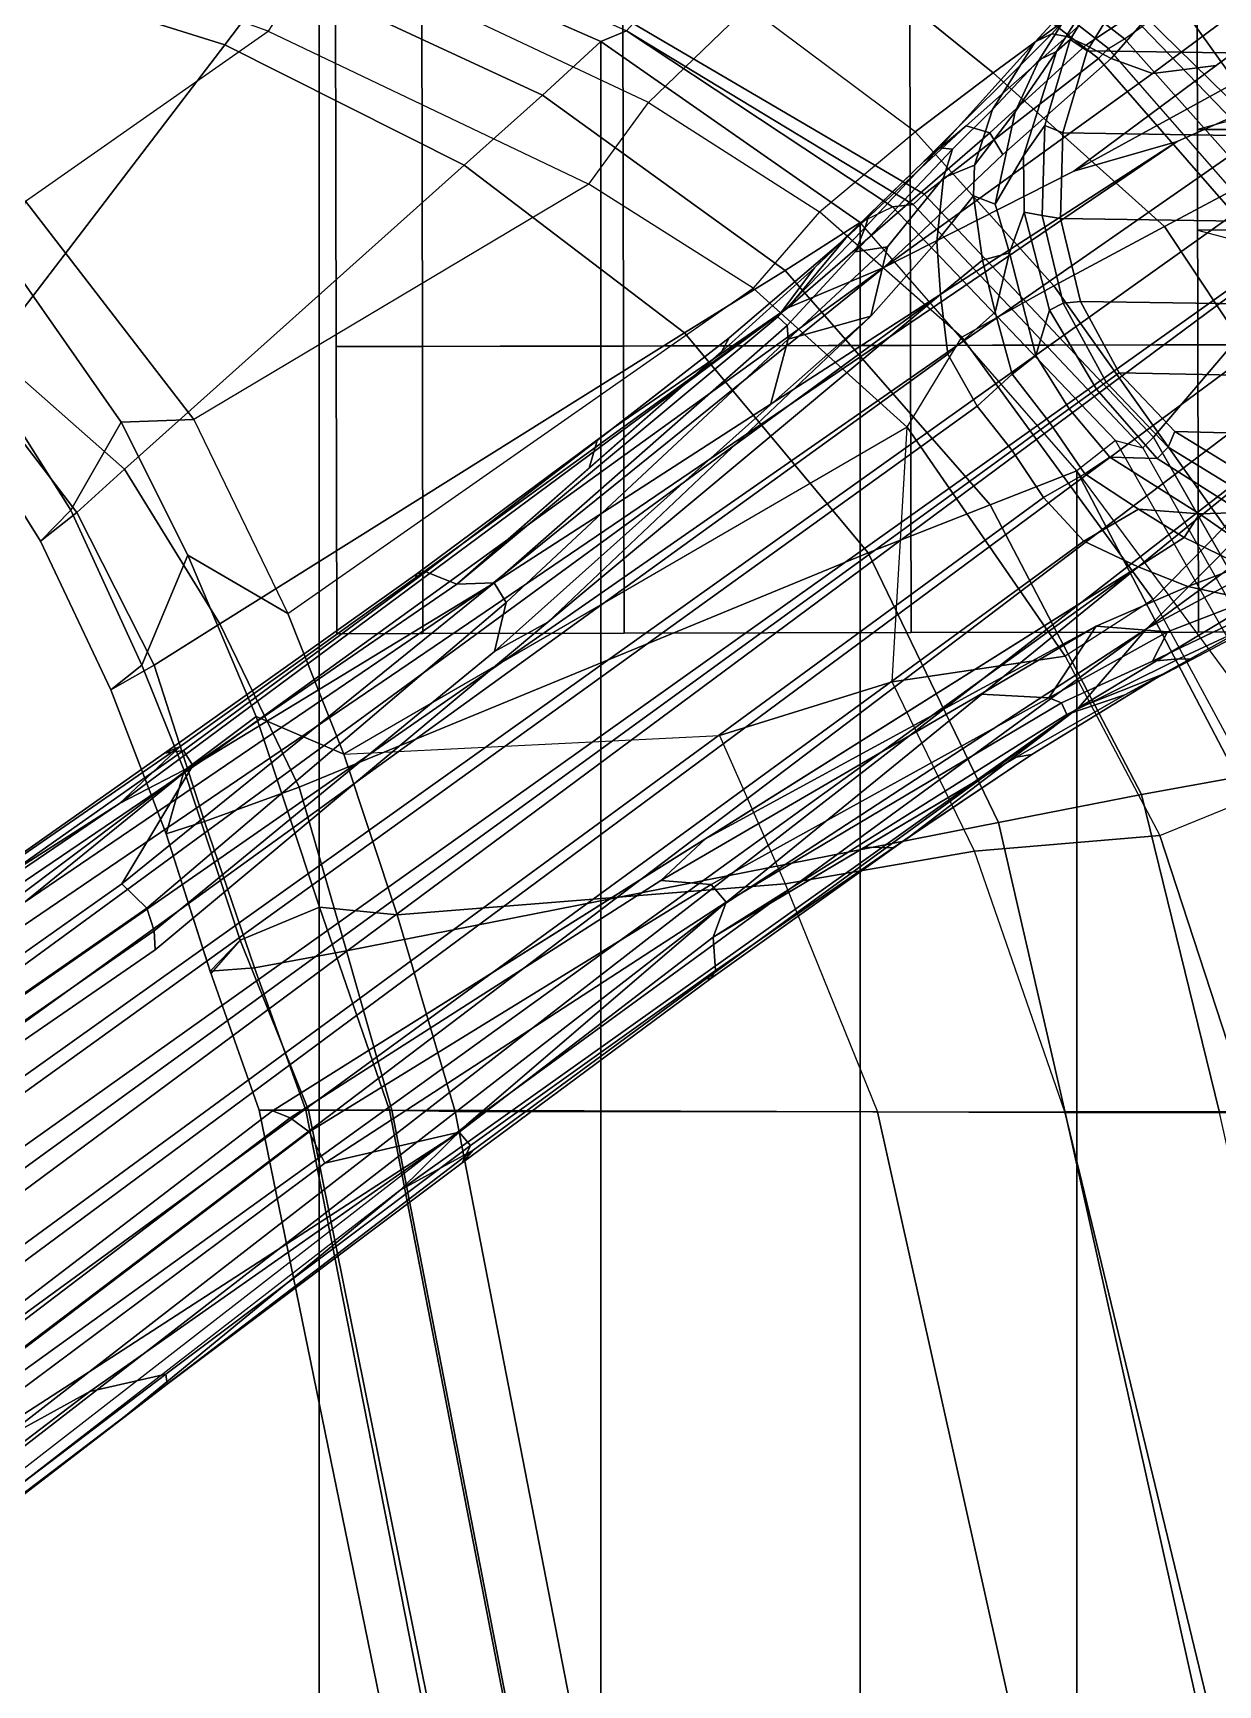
# Model space of a CAD drawing. Header units: inches. Extents: x -15.6 to 12, y -13.7 to 13.7.
# Drawn here: x 7.807 to 10.385, y 4.533 to 8.128 of the extents above; entities that cross this region are included whole.
import ezdxf

# ---------------------------------------------------------------- set-up
doc = ezdxf.new("R2010")
doc.units = ezdxf.units.IN
doc.header["$MEASUREMENT"] = 0
for name, color, linetype in [('SEAT-BASE', 5, 'Continuous'), ('SEAT-CASTER', 5, 'Continuous'), ('SEAT-FABRIC', 5, 'Continuous'), ('SEAT-FRAME', 5, 'Continuous')]:
    doc.layers.add(name, color=color, linetype=linetype)

msp = doc.modelspace()

# ---------------------------------------------------------------- linework, layer by layer
at = {"layer": 'SEAT-BASE'}
for points in [[(10.092, 8.223, 3.395), (10.153, 8.2752, 3.1412), (10.034, 8.0881, 3.0257), (9.9964, 8.0698, 3.2382)], [(10.034, 8.0881, 3.0257), (10.153, 8.2752, 3.1412), (10.1661, 8.2816, 2.6048), (10.0638, 8.1147, 2.6048)], [(10.1976, 8.2481, 2.5724), (10.1004, 8.0894, 2.5724), (10.0638, 8.1147, 2.6048), (10.1661, 8.2816, 2.6048)], [(10.0239, 8.1264, 3.7598), (10.1273, 8.2437, 3.5956), (10.092, 8.223, 3.395), (9.9878, 8.1091, 3.6981)], [(10.0239, 8.1264, 3.7598), (10.0568, 8.1209, 3.8395), (10.2145, 8.2624, 3.7177), (10.1273, 8.2437, 3.5956)], [(10.0976, 8.1017, 3.9284), (10.2908, 8.2308, 3.8747), (10.2145, 8.2624, 3.7177), (10.0568, 8.1209, 3.8395)], [(11.3214, 8.2255, 2.5724), (11.4056, 8.0705, 2.5724), (10.1004, 8.0894, 2.5724), (10.1976, 8.2481, 2.5724)], [(9.8949, 7.9623, 3.4853), (9.9878, 8.1091, 3.6981), (10.092, 8.223, 3.395), (9.9964, 8.0698, 3.2382)], [(10.5811, 8.205, 4.0477), (10.3818, 8.0576, 4.1157), (10.0716, 7.8278, 4.209), (10.6612, 8.1517, 4.1008)], [(10.2908, 8.2308, 3.8747), (10.0976, 8.1017, 3.9284), (10.1528, 8.0734, 4.0121), (10.2908, 8.2308, 3.8747)], [(10.2426, 8.0401, 4.0889), (10.5018, 8.2337, 3.9934), (10.2908, 8.2308, 3.8747), (10.1528, 8.0734, 4.0121)], [(10.5018, 8.2337, 3.9934), (10.2426, 8.0401, 4.0889), (10.3818, 8.0576, 4.1157), (10.5811, 8.205, 4.0477)], [(9.7461, 7.8496, 3.9252), (10.0239, 8.1264, 3.7598), (9.9878, 8.1091, 3.6981), (9.7795, 7.8787, 3.8366)], [(9.8375, 7.9263, 3.9476), (10.0568, 8.1209, 3.8395), (10.0239, 8.1264, 3.7598), (9.7461, 7.8496, 3.9252)], [(10.6612, 8.1517, 4.1008), (10.0716, 7.8278, 4.209), (10.2964, 7.8921, 4.2077), (10.7381, 8.0888, 4.1389)], [(9.7795, 7.8787, 3.8366), (9.9878, 8.1091, 3.6981), (9.8949, 7.9623, 3.4853), (9.8077, 7.8756, 3.6521)], [(9.8888, 7.9115, 4.0508), (10.0976, 8.1017, 3.9284), (10.0568, 8.1209, 3.8395), (9.8375, 7.9263, 3.9476)], [(9.9171, 7.8643, 4.1297), (10.1528, 8.0734, 4.0121), (10.0976, 8.1017, 3.9284), (9.8888, 7.9115, 4.0508)], [(10.0082, 7.927, 2.6048), (9.9624, 7.8609, 3.0201), (10.034, 8.0881, 3.0257), (10.0638, 8.1147, 2.6048)], [(10.1004, 8.0894, 2.5724), (10.0476, 7.9111, 2.5724), (10.0082, 7.927, 2.6048), (10.0638, 8.1147, 2.6048)], [(1.2953, 1.5183, 6.6264), (10.7381, 8.0888, 4.1389), (10.2964, 7.8921, 4.2077), (1.1848, 1.6988, 6.5161)], [(10.7707, 7.9846, 4.1776), (10.7381, 8.0888, 4.1389), (1.2953, 1.5183, 6.6264), (1.4887, 1.3703, 6.6746)], [(10.1528, 8.0734, 4.0121), (9.9171, 7.8643, 4.1297), (9.6581, 7.6178, 4.2497), (10.2426, 8.0401, 4.0889)], [(10.0716, 7.8278, 4.209), (10.3818, 8.0576, 4.1157), (10.2426, 8.0401, 4.0889), (9.6581, 7.6178, 4.2497)], [(9.8949, 7.9623, 3.4853), (9.9964, 8.0698, 3.2382), (9.9443, 7.9572, 3.2302), (9.8552, 7.8405, 3.3761)], [(9.9443, 7.9572, 3.2302), (10.034, 8.0881, 3.0257), (9.9624, 7.8609, 3.0201), (9.9004, 7.7563, 3.1629)], [(10.034, 8.0881, 3.0257), (9.9443, 7.9572, 3.2302), (9.9964, 8.0698, 3.2382), (10.034, 8.0881, 3.0257)], [(11.449, 7.8896, 2.5724), (10.0476, 7.9111, 2.5724), (10.1004, 8.0894, 2.5724), (11.4056, 8.0705, 2.5724)], [(10.8596, 7.8907, 4.1833), (10.7707, 7.9846, 4.1776), (1.4887, 1.3703, 6.6746), (1.581, 1.2915, 6.6862)], [(9.8552, 7.8405, 3.3761), (9.7879, 7.8133, 3.5576), (9.8077, 7.8756, 3.6521), (9.8949, 7.9623, 3.4853)], [(9.9443, 7.9572, 3.2302), (9.9004, 7.7563, 3.1629), (9.853, 7.7742, 3.297), (9.8552, 7.8405, 3.3761)], [(9.5745, 7.6814, 4.0827), (9.4493, 7.5303, 4.2317), (9.8888, 7.9115, 4.0508), (9.8375, 7.9263, 3.9476)], [(9.4493, 7.5303, 4.2317), (9.6581, 7.6178, 4.2497), (9.9171, 7.8643, 4.1297), (9.8888, 7.9115, 4.0508)], [(9.5071, 7.6176, 4.0514), (9.5745, 7.6814, 4.0827), (9.8375, 7.9263, 3.9476), (9.7461, 7.8496, 3.9252)], [(9.9635, 7.7382, 2.9578), (9.9624, 7.8609, 3.0201), (10.0082, 7.927, 2.6048), (10.0031, 7.7312, 2.6048)], [(10.0476, 7.9111, 2.5724), (10.0427, 7.7251, 2.5724), (10.0031, 7.7312, 2.6048), (10.0082, 7.927, 2.6048)], [(11.449, 7.8896, 2.5724), (11.4442, 7.7036, 2.5724), (10.0427, 7.7251, 2.5724), (10.0476, 7.9111, 2.5724)], [(10.2964, 7.8921, 4.2077), (8.8018, 6.9268, 4.5256), (1.2838, 1.8102, 6.4477), (1.1848, 1.6988, 6.5161)], [(10.8596, 7.8907, 4.1833), (1.581, 1.2915, 6.6862), (1.7169, 1.1045, 6.6862), (10.8603, 7.8897, 4.1833)], [(1.7169, 1.1045, 6.6862), (1.7632, 0.9924, 6.6746), (10.9221, 7.7762, 4.1776), (10.8603, 7.8897, 4.1833)], [(10.0716, 7.8278, 4.209), (9.6581, 7.6178, 4.2497), (8.8018, 6.9268, 4.5256), (10.2964, 7.8921, 4.2077)], [(9.5957, 7.6525, 3.887), (9.6179, 7.7054, 3.9362), (9.7795, 7.8787, 3.8366), (9.8077, 7.8756, 3.6521)], [(9.5957, 7.6525, 3.887), (9.8077, 7.8756, 3.6521), (9.7879, 7.8133, 3.5576), (9.6664, 7.6634, 3.6382)], [(9.6179, 7.7054, 3.9362), (9.6266, 7.7336, 3.9883), (9.7461, 7.8496, 3.9252), (9.7795, 7.8787, 3.8366)], [(9.7737, 7.6749, 3.3711), (9.7879, 7.8133, 3.5576), (9.8552, 7.8405, 3.3761), (9.853, 7.7742, 3.297)], [(9.932, 7.6503, 3.053), (9.9004, 7.7563, 3.1629), (9.9624, 7.8609, 3.0201), (9.9635, 7.7382, 2.9578)], [(9.6664, 7.6634, 3.6382), (9.7879, 7.8133, 3.5576), (9.7737, 7.6749, 3.3711), (9.63, 7.5123, 3.4546)], [(1.7632, 0.9924, 6.6746), (1.8442, 0.7627, 6.6264), (11.0112, 7.713, 4.1389), (10.9221, 7.7762, 4.1776)], [(9.7737, 7.6749, 3.3711), (9.853, 7.7742, 3.297), (9.8729, 7.6342, 3.1548), (9.7813, 7.5593, 3.2423)], [(9.9004, 7.7563, 3.1629), (9.932, 7.6503, 3.053), (9.8729, 7.6342, 3.1548), (9.853, 7.7742, 3.297)], [(9.5071, 7.6176, 4.0514), (9.6266, 7.7336, 3.9883), (9.6179, 7.7054, 3.9362), (9.4274, 7.5109, 4.0229)], [(9.9889, 7.4265, 3.0153), (9.932, 7.6503, 3.053), (9.9635, 7.7382, 2.9578), (10.0184, 7.5256, 2.9051)], [(10.0488, 7.5408, 2.6048), (10.0184, 7.5256, 2.9051), (9.9635, 7.7382, 2.9578), (10.0031, 7.7312, 2.6048)], [(10.0427, 7.7251, 2.5724), (10.0861, 7.5441, 2.5724), (10.0488, 7.5408, 2.6048), (10.0031, 7.7312, 2.6048)], [(1.9818, 0.6018, 6.5161), (10.6876, 7.3537, 4.2077), (11.0112, 7.713, 4.1389), (1.8442, 0.7627, 6.6264)], [(9.4274, 7.5109, 4.0229), (9.6179, 7.7054, 3.9362), (9.5957, 7.6525, 3.887), (9.4481, 7.4919, 3.9542)], [(11.3913, 7.5252, 2.5724), (10.0861, 7.5441, 2.5724), (10.0427, 7.7251, 2.5724), (11.4442, 7.7036, 2.5724)], [(9.7813, 7.5593, 3.2423), (8.9269, 6.8463, 3.6151), (9.63, 7.5123, 3.4546), (9.7737, 7.6749, 3.3711)], [(9.0701, 7.2688, 4.2699), (9.4493, 7.5303, 4.2317), (9.5745, 7.6814, 4.0827), (9.3215, 7.4653, 4.1628)], [(9.3215, 7.4653, 4.1628), (9.5745, 7.6814, 4.0827), (9.5071, 7.6176, 4.0514), (9.3048, 7.4345, 4.118)], [(9.4501, 7.462, 3.8836), (9.4481, 7.4919, 3.9542), (9.5957, 7.6525, 3.887), (9.6664, 7.6634, 3.6382)], [(9.63, 7.5123, 3.4546), (9.4501, 7.462, 3.8836), (9.6664, 7.6634, 3.6382), (9.63, 7.5123, 3.4546)], [(9.8729, 7.6342, 3.1548), (9.9005, 7.5208, 3.0957), (9.7976, 7.4295, 3.1616), (9.7813, 7.5593, 3.2423)], [(9.932, 7.6503, 3.053), (9.932, 7.6503, 3.053), (9.9005, 7.5208, 3.0957), (9.8729, 7.6342, 3.1548)], [(9.9005, 7.5208, 3.0957), (9.932, 7.6503, 3.053), (9.9889, 7.4265, 3.0153), (9.9375, 7.386, 3.0684)], [(9.6581, 7.6178, 4.2497), (9.4493, 7.5303, 4.2317), (7.9949, 6.4511, 4.6557), (8.1741, 6.5443, 4.6397)], [(9.6581, 7.6178, 4.2497), (9.6581, 7.6178, 4.2497), (8.1741, 6.5443, 4.6397), (8.8018, 6.9268, 4.5256)], [(8.7292, 6.9288, 4.2504), (9.3048, 7.4345, 4.118), (9.5071, 7.6176, 4.0514), (9.4274, 7.5109, 4.0229)], [(0.8726, 1.0395, 4.3018), (9.7813, 7.5593, 3.2423), (9.7976, 7.4295, 3.1616), (0.9238, 1.0093, 4.1832)], [(0.8726, 1.0395, 4.3018), (1.1323, 1.3477, 5.6622), (8.0726, 6.1332, 3.9879), (9.7813, 7.5593, 3.2423)], [(9.4493, 7.5303, 4.2317), (8.6389, 6.9426, 4.416), (8.1267, 6.5753, 4.5664), (7.9949, 6.4511, 4.6557)], [(9.4493, 7.5303, 4.2317), (9.0701, 7.2688, 4.2699), (8.6415, 6.9517, 4.3884), (8.6389, 6.9426, 4.416)], [(9.861, 7.3166, 3.1096), (9.7976, 7.4295, 3.1616), (9.9005, 7.5208, 3.0957), (9.9375, 7.386, 3.0684)], [(10.0617, 7.3103, 3.0066), (9.9889, 7.4265, 3.0153), (10.0184, 7.5256, 2.9051), (10.1207, 7.3531, 2.8947)], [(10.1207, 7.3531, 2.8947), (10.0184, 7.5256, 2.9051), (10.0488, 7.5408, 2.6048), (10.1422, 7.3688, 2.6048)], [(10.0861, 7.5441, 2.5724), (10.1703, 7.3892, 2.5724), (10.1422, 7.3688, 2.6048), (10.0488, 7.5408, 2.6048)], [(11.3913, 7.5252, 2.5724), (11.2941, 7.3666, 2.5724), (10.1703, 7.3892, 2.5724), (10.0861, 7.5441, 2.5724)], [(8.8103, 6.9318, 4.1894), (8.7292, 6.9288, 4.2504), (9.4274, 7.5109, 4.0229), (9.4481, 7.4919, 3.9542)], [(9.4501, 7.462, 3.8836), (8.8365, 6.889, 4.1118), (8.8103, 6.9318, 4.1894), (9.4481, 7.4919, 3.9542)], [(9.63, 7.5123, 3.4546), (8.9269, 6.8463, 3.6151), (8.8111, 6.7822, 3.9866), (9.4114, 7.3189, 3.6212)], [(9.4114, 7.3189, 3.6212), (9.4114, 7.3189, 3.6212), (9.4501, 7.462, 3.8836), (9.63, 7.5123, 3.4546)], [(9.4501, 7.462, 3.8836), (9.4114, 7.3189, 3.6212), (8.8111, 6.7822, 3.9866), (8.8365, 6.889, 4.1118)], [(9.017, 7.1816, 4.1842), (9.0346, 7.2412, 4.2507), (9.3215, 7.4653, 4.1628), (9.3048, 7.4345, 4.118)], [(9.0701, 7.2688, 4.2699), (9.3215, 7.4653, 4.1628), (9.0346, 7.2412, 4.2507), (9.0701, 7.2688, 4.2699)], [(1.019, 0.9459, 4.119), (0.9238, 1.0093, 4.1832), (9.7976, 7.4295, 3.1616), (9.861, 7.3166, 3.1096)], [(9.9375, 7.386, 3.0684), (9.9889, 7.4265, 3.0153), (10.0617, 7.3103, 3.0066), (10.0198, 7.2798, 3.0501)], [(9.9373, 7.2199, 3.0957), (9.861, 7.3166, 3.1096), (9.9375, 7.386, 3.0684), (10.0198, 7.2798, 3.0501)], [(10.277, 7.2267, 2.6048), (10.1422, 7.3688, 2.6048), (10.1703, 7.3892, 2.5724), (10.2917, 7.2612, 2.5724)], [(11.1591, 7.2385, 2.5724), (10.2917, 7.2612, 2.5724), (10.1703, 7.3892, 2.5724), (11.2941, 7.3666, 2.5724)], [(10.2295, 6.8314, 4.2497), (10.8117, 7.2567, 4.0889), (10.8714, 7.3838, 4.1157), (10.5569, 7.1597, 4.209)], [(1.9818, 0.6018, 6.5161), (2.1183, 0.6616, 6.4477), (9.3076, 6.2305, 4.5256), (10.6876, 7.3537, 4.2077)], [(10.6876, 7.3537, 4.2077), (9.3076, 6.2305, 4.5256), (10.2295, 6.8314, 4.2497), (10.5569, 7.1597, 4.209)], [(10.1207, 7.3531, 2.8947), (10.2531, 7.2025, 2.9051), (10.1498, 7.2051, 3.0153), (10.0617, 7.3103, 3.0066)], [(10.1422, 7.3688, 2.6048), (10.277, 7.2267, 2.6048), (10.2531, 7.2025, 2.9051), (10.1207, 7.3531, 2.8947)], [(1.019, 0.9459, 4.119), (9.861, 7.3166, 3.1096), (9.9373, 7.2199, 3.0957), (1.1167, 0.8113, 4.119)], [(10.0198, 7.2798, 3.0501), (10.0617, 7.3103, 3.0066), (10.1498, 7.2051, 3.0153), (10.0953, 7.1688, 3.0684)], [(9.0346, 7.2412, 4.2507), (8.6612, 6.9557, 4.3311), (8.6415, 6.9517, 4.3884), (9.0701, 7.2688, 4.2699)], [(10.0198, 7.2798, 3.0501), (10.0953, 7.1688, 3.0684), (10.0057, 7.1175, 3.1096), (9.9373, 7.2199, 3.0957)], [(8.6612, 6.9557, 4.3311), (9.0346, 7.2412, 4.2507), (9.017, 7.1816, 4.1842), (8.7292, 6.9288, 4.2504)], [(10.8117, 7.2567, 4.0889), (10.2295, 6.8314, 4.2497), (10.544, 7.0015, 4.1297), (10.8157, 7.161, 4.0121)], [(10.444, 7.1244, 2.6048), (10.277, 7.2267, 2.6048), (10.2917, 7.2612, 2.5724), (10.4503, 7.164, 2.5724)], [(11.1591, 7.2385, 2.5724), (10.9956, 7.1497, 2.5724), (10.4503, 7.164, 2.5724), (10.2917, 7.2612, 2.5724)], [(1.1167, 0.8113, 4.119), (9.9373, 7.2199, 3.0957), (10.0057, 7.1175, 3.1096), (1.2144, 0.6768, 4.119)], [(10.0953, 7.1688, 3.0684), (10.1498, 7.2051, 3.0153), (10.3451, 7.0818, 3.053), (10.2121, 7.0919, 3.0957)], [(10.2531, 7.2025, 2.9051), (10.4384, 7.0846, 2.9578), (10.3451, 7.0818, 3.053), (10.1498, 7.2051, 3.0153)], [(10.444, 7.1244, 2.6048), (10.4384, 7.0846, 2.9578), (10.2531, 7.2025, 2.9051), (10.277, 7.2267, 2.6048)], [(10.0953, 7.1688, 3.0684), (10.2121, 7.0919, 3.0957), (10.0935, 7.0222, 3.1616), (10.0057, 7.1175, 3.1096)], [(1.2453, 0.5667, 4.1832), (1.2144, 0.6768, 4.119), (10.0057, 7.1175, 3.1096), (10.0935, 7.0222, 3.1616)], [(10.212, 6.9666, 3.2423), (10.0935, 7.0222, 3.1616), (10.2121, 7.0919, 3.0957), (10.3115, 7.0306, 3.1548)], [(10.3115, 7.0306, 3.1548), (10.2121, 7.0919, 3.0957), (10.3451, 7.0818, 3.053)], [(10.4384, 7.0846, 2.9578), (10.5547, 7.0456, 3.0201), (10.4361, 7.019, 3.1629), (10.3451, 7.0818, 3.053)], [(10.4384, 6.9684, 3.297), (10.3115, 7.0306, 3.1548), (10.3451, 7.0818, 3.053), (10.4361, 7.019, 3.1629)], [(1.2453, 0.5667, 4.1832), (10.0935, 7.0222, 3.1616), (10.212, 6.9666, 3.2423), (1.2583, 0.5087, 4.3018)], [(10.212, 6.9666, 3.2423), (10.3115, 7.0306, 3.1548), (10.4384, 6.9684, 3.297), (10.3195, 6.9237, 3.3711)], [(10.5801, 6.96, 4.0508), (10.544, 7.0015, 4.1297), (10.2295, 6.8314, 4.2497), (10.0817, 6.6598, 4.2317)], [(1.6317, 0.6604, 5.6622), (1.2583, 0.5087, 4.3018), (10.212, 6.9666, 3.2423), (8.3276, 5.7822, 3.9879)], [(8.6415, 6.9517, 4.3884), (8.6612, 6.9557, 4.3311), (8.1341, 6.5667, 4.4593), (8.093, 6.5607, 4.5207)], [(8.1267, 6.5753, 4.5664), (8.6389, 6.9426, 4.416), (8.6415, 6.9517, 4.3884), (8.093, 6.5607, 4.5207)], [(8.1341, 6.5667, 4.4593), (8.6612, 6.9557, 4.3311), (8.7292, 6.9288, 4.2504), (8.1544, 6.5338, 4.4201)], [(10.3195, 6.9237, 3.3711), (10.1205, 6.8372, 3.4546), (9.2698, 6.3744, 3.6151), (10.212, 6.9666, 3.2423)], [(10.5783, 6.9067, 3.9476), (10.5801, 6.96, 4.0508), (10.0817, 6.6598, 4.2317), (10.2641, 6.7322, 4.0827)], [(10.4384, 6.9684, 3.297), (10.5022, 6.9501, 3.3761), (10.4555, 6.8944, 3.5576), (10.3195, 6.9237, 3.3711)], [(1.2838, 1.8102, 6.4477), (8.8018, 6.9268, 4.5256), (8.1741, 6.5443, 4.6397), (1.2646, 1.8511, 6.3972)], [(8.8103, 6.9318, 4.1894), (8.8365, 6.889, 4.1118), (8.054, 6.2233, 4.297), (8, 6.2765, 4.4046)], [(8.1544, 6.5338, 4.4201), (8.7292, 6.9288, 4.2504), (8.8103, 6.9318, 4.1894), (8, 6.2765, 4.4046)], [(10.1205, 6.8372, 3.4546), (10.3195, 6.9237, 3.3711), (10.4555, 6.8944, 3.5576), (10.2754, 6.8251, 3.6382)], [(10.4771, 6.8434, 3.9252), (10.5783, 6.9067, 3.9476), (10.2641, 6.7322, 4.0827), (10.1827, 6.6878, 4.0514)], [(8.054, 6.2233, 4.297), (8.8365, 6.889, 4.1118), (8.8111, 6.7822, 3.9866), (8.0704, 6.1743, 4.1787)], [(10.2754, 6.8251, 3.6382), (10.4555, 6.8944, 3.5576), (10.5209, 6.894, 3.6521), (10.2432, 6.7614, 3.887)], [(10.5209, 6.894, 3.6521), (10.5151, 6.8662, 3.8366), (10.3004, 6.7661, 3.9362), (10.2432, 6.7614, 3.887)], [(8.8111, 6.7822, 3.9866), (8.9269, 6.8463, 3.6151), (8.0726, 6.1332, 3.9879), (8.0704, 6.1743, 4.1787)], [(9.869, 6.6891, 3.6212), (9.173, 6.284, 3.9866), (9.2698, 6.3744, 3.6151), (10.1205, 6.8372, 3.4546)], [(10.1205, 6.8372, 3.4546), (10.017, 6.6817, 3.8836), (9.869, 6.6891, 3.6212)], [(10.1205, 6.8372, 3.4546), (10.2754, 6.8251, 3.6382), (10.017, 6.6817, 3.8836), (10.1205, 6.8372, 3.4546)], [(10.5151, 6.8662, 3.8366), (10.4771, 6.8434, 3.9252), (10.3299, 6.7656, 3.9883), (10.3004, 6.7661, 3.9362)], [(8.7499, 5.7517, 4.6397), (8.6059, 5.6101, 4.6557), (10.0817, 6.6598, 4.2317), (10.2295, 6.8314, 4.2497)], [(9.3076, 6.2305, 4.5256), (8.7499, 5.7517, 4.6397), (10.2295, 6.8314, 4.2497)], [(10.2754, 6.8251, 3.6382), (10.2432, 6.7614, 3.887), (10.0448, 6.6706, 3.9542), (10.017, 6.6817, 3.8836)], [(10.0448, 6.6706, 3.9542), (10.2432, 6.7614, 3.887), (10.3004, 6.7661, 3.9362), (10.0565, 6.645, 4.0229)], [(10.0565, 6.645, 4.0229), (10.3004, 6.7661, 3.9362), (10.3299, 6.7656, 3.9883), (10.1827, 6.6878, 4.0514)], [(9.9804, 6.5584, 4.1628), (10.2641, 6.7322, 4.0827), (10.0817, 6.6598, 4.2317), (9.7158, 6.38, 4.2699)], [(9.9459, 6.552, 4.118), (10.1827, 6.6878, 4.0514), (10.2641, 6.7322, 4.0827), (9.9804, 6.5584, 4.1628)], [(9.2825, 6.2752, 4.1118), (9.173, 6.284, 3.9866), (9.869, 6.6891, 3.6212), (10.017, 6.6817, 3.8836)], [(8.6059, 5.6101, 4.6557), (8.7647, 5.697, 4.5664), (9.2724, 6.0707, 4.416), (10.0817, 6.6598, 4.2317)], [(9.2724, 6.0707, 4.416), (9.2818, 6.0703, 4.3884), (9.7158, 6.38, 4.2699), (10.0817, 6.6598, 4.2317)], [(10.0448, 6.6706, 3.9542), (9.3151, 6.237, 4.1894), (9.2825, 6.2752, 4.1118), (10.017, 6.6817, 3.8836)], [(10.0565, 6.645, 4.0229), (10.1827, 6.6878, 4.0514), (9.9459, 6.552, 4.118), (9.2871, 6.1608, 4.2504)], [(10.0448, 6.6706, 3.9542), (10.0565, 6.645, 4.0229), (9.2871, 6.1608, 4.2504), (9.3151, 6.237, 4.1894)], [(1.2505, 1.8631, 6.3529), (1.2646, 1.8511, 6.3972), (8.1741, 6.5443, 4.6397), (7.9949, 6.4511, 4.6557)], [(7.3428, 6.0344, 4.7721), (8.1267, 6.5753, 4.5664), (8.093, 6.5607, 4.5207), (7.4363, 6.0989, 4.6757)], [(7.3428, 6.0344, 4.7721), (7.9949, 6.4511, 4.6557), (8.1267, 6.5753, 4.5664), (7.3428, 6.0344, 4.7721)], [(8.1544, 6.5338, 4.4201), (7.369, 5.944, 4.6181), (7.4561, 6.0896, 4.6372), (8.1341, 6.5667, 4.4593)], [(7.4561, 6.0896, 4.6372), (7.4363, 6.0989, 4.6757), (8.093, 6.5607, 4.5207), (8.1341, 6.5667, 4.4593)], [(9.9459, 6.552, 4.118), (9.9804, 6.5584, 4.1628), (9.6787, 6.3547, 4.2507), (9.6165, 6.3564, 4.1842)], [(9.7158, 6.38, 4.2699), (9.6787, 6.3547, 4.2507), (9.9804, 6.5584, 4.1628), (9.7158, 6.38, 4.2699)], [(6.9916, 5.59, 4.7054), (8.1544, 6.5338, 4.4201), (8, 6.2765, 4.4046), (6.9088, 5.5046, 4.6837)], [(6.9916, 5.59, 4.7054), (6.9916, 5.59, 4.7054), (7.369, 5.944, 4.6181), (8.1544, 6.5338, 4.4201)], [(1.245, 1.8643, 6.3093), (1.2505, 1.8631, 6.3529), (7.9949, 6.4511, 4.6557), (7.3428, 6.0344, 4.7721)], [(8.366, 5.7674, 4.1787), (8.3276, 5.7822, 3.9879), (9.2698, 6.3744, 3.6151), (9.173, 6.284, 3.9866)], [(9.7158, 6.38, 4.2699), (9.2818, 6.0703, 4.3884), (9.2917, 6.0879, 4.3311), (9.6787, 6.3547, 4.2507)], [(9.2871, 6.1608, 4.2504), (9.6165, 6.3564, 4.1842), (9.6787, 6.3547, 4.2507), (9.2917, 6.0879, 4.3311)], [(1.2224, 1.4823, 6.1381), (8, 6.2765, 4.4046), (8.054, 6.2233, 4.297), (1.1859, 1.4565, 6.004)], [(8.366, 5.7674, 4.1787), (9.173, 6.284, 3.9866), (9.2825, 6.2752, 4.1118), (8.4075, 5.7367, 4.297)], [(8.4414, 5.6689, 4.4046), (8.4075, 5.7367, 4.297), (9.2825, 6.2752, 4.1118), (9.3151, 6.237, 4.1894)], [(1.2037, 1.4146, 5.8711), (1.1859, 1.4565, 6.004), (8.054, 6.2233, 4.297), (8.0704, 6.1743, 4.1787)], [(2.1513, 0.6307, 6.3972), (8.7499, 5.7517, 4.6397), (9.3076, 6.2305, 4.5256), (2.1183, 0.6616, 6.4477)], [(8.4414, 5.6689, 4.4046), (9.3151, 6.237, 4.1894), (9.2871, 6.1608, 4.2504), (8.7338, 5.7362, 4.4201)], [(1.2037, 1.4146, 5.8711), (8.0704, 6.1743, 4.1787), (8.0726, 6.1332, 3.9879), (1.1323, 1.3477, 5.6622)], [(8.7338, 5.7362, 4.4201), (9.2871, 6.1608, 4.2504), (9.2917, 6.0879, 4.3311), (8.7589, 5.7068, 4.4593)], [(8.7405, 5.6696, 4.5207), (8.7589, 5.7068, 4.4593), (9.2917, 6.0879, 4.3311), (9.2818, 6.0703, 4.3884)], [(8.7405, 5.6696, 4.5207), (9.2818, 6.0703, 4.3884), (9.2724, 6.0707, 4.416), (8.7647, 5.697, 4.5664)], [(1.6317, 0.6604, 5.6622), (8.3276, 5.7822, 3.9879), (8.366, 5.7674, 4.1787), (1.7173, 0.7076, 5.8711)], [(1.7517, 0.6778, 6.004), (1.7173, 0.7076, 5.8711), (8.366, 5.7674, 4.1787), (8.4075, 5.7367, 4.297)], [(1.7517, 0.6778, 6.004), (8.4075, 5.7367, 4.297), (8.4414, 5.6689, 4.4046), (1.7875, 0.7046, 6.1381)], [(8.6059, 5.6101, 4.6557), (2.1583, 0.6136, 6.3529), (2.1513, 0.6307, 6.3972), (8.7499, 5.7517, 4.6397)], [(7.3701, 4.8696, 4.6837), (8.4414, 5.6689, 4.4046), (8.7338, 5.7362, 4.4201), (7.4769, 4.922, 4.7054)], [(8.7338, 5.7362, 4.4201), (7.9302, 5.1715, 4.6181), (7.4769, 4.922, 4.7054)], [(8.7589, 5.7068, 4.4593), (8.0956, 5.2094, 4.6372), (7.9302, 5.1715, 4.6181), (8.7338, 5.7362, 4.4201)], [(8.0983, 5.1877, 4.6757), (8.7405, 5.6696, 4.5207), (8.7647, 5.697, 4.5664), (8.0081, 5.1187, 4.7721)], [(8.0081, 5.1187, 4.7721), (8.7647, 5.697, 4.5664), (8.6059, 5.6101, 4.6557), (8.0081, 5.1187, 4.7721)], [(8.7589, 5.7068, 4.4593), (8.7405, 5.6696, 4.5207), (8.0983, 5.1877, 4.6757), (8.0956, 5.2094, 4.6372)], [(8.0081, 5.1187, 4.7721), (8.6059, 5.6101, 4.6557), (2.1583, 0.6136, 6.3529), (2.1578, 0.608, 6.3093)], [(8.0081, 5.1187, 4.7721), (2.1578, 0.608, 6.3093), (3.0891, 1.3343, 6.0373), (8.0983, 5.1877, 4.6757)], [(4.2704, 2.2773, 5.6397), (8.0983, 5.1877, 4.6757), (3.0891, 1.3343, 6.0373), (3.8737, 1.9525, 5.78)], [(4.9867, 2.9292, 5.3925), (7.9302, 5.1715, 4.6181), (8.0956, 5.2094, 4.6372), (4.2064, 2.256, 5.633)], [(4.2064, 2.256, 5.633), (8.0956, 5.2094, 4.6372), (8.0983, 5.1877, 4.6757), (4.2704, 2.2773, 5.6397)], [(2.0432, 0.6869, 6.1669), (1.8538, 0.6949, 6.156), (7.4769, 4.922, 4.7054), (7.9302, 5.1715, 4.6181)]]:
    msp.add_3dface(points, dxfattribs=at)
at = {"layer": 'SEAT-CASTER'}
for points in [[(10.9649, 8.201, 1.2525), (10.9665, 7.451, 1.2525), (8.4665, 7.4459, 1.2525), (8.465, 8.1959, 1.2525)], [(10.3405, 7.9184, 2.3462), (10.528, 7.9188, 2.7837), (10.7465, 8.0443, 2.7837), (10.809, 8.0444, 1.8775)], [(10.341, 7.6997, 2.3462), (10.5285, 7.7001, 2.7837), (10.528, 7.9188, 2.7837), (10.3405, 7.9184, 2.3462)], [(10.81, 7.5756, 1.8775), (10.7475, 7.5755, 2.7837), (10.5285, 7.7001, 2.7837), (10.341, 7.6997, 2.3462)]]:
    msp.add_3dface(points, dxfattribs=at)
at = {"layer": 'SEAT-CASTER', "linetype": 'Continuous'}
for points in [[(9.0899, 8.1972, 2.3462), (9.0915, 7.4472, 2.3462), (9.7165, 7.4484, 2.5025), (9.7149, 8.1984, 2.5025)], [(9.7149, 8.1984, 2.5025), (9.7165, 7.4484, 2.5025), (10.3415, 7.4497, 2.3462), (10.3399, 8.1997, 2.3462)], [(10.3399, 8.1997, 2.3462), (10.3415, 7.4497, 2.3462), (10.8102, 7.4506, 1.8775), (10.8087, 8.2006, 1.8775)], [(8.465, 8.1959, 1.2525), (8.4665, 7.4459, 1.2525), (8.654, 7.4463, 1.8775), (8.6525, 8.1963, 1.8775)], [(8.6525, 8.1963, 1.8775), (8.654, 7.4463, 1.8775), (9.0915, 7.4472, 2.3462), (9.0899, 8.1972, 2.3462)], [(8.654, 7.4463, 0.6275), (8.6552, 6.8213, 0.6275), (8.4677, 6.8209, 1.2525), (8.4665, 7.4459, 1.2525)], [(8.4665, 7.4459, 1.2525), (8.4677, 6.8209, 1.2525), (8.6552, 6.8213, 1.8775), (8.654, 7.4463, 1.8775)], [(9.0915, 7.4472, 0.1588), (9.0927, 6.8222, 0.1588), (8.6552, 6.8213, 0.6275), (8.654, 7.4463, 0.6275)], [(8.654, 7.4463, 1.8775), (8.6552, 6.8213, 1.8775), (9.0927, 6.8222, 2.3462), (9.0915, 7.4472, 2.3462)], [(9.7165, 7.4484, 0.0025), (9.7177, 6.8234, 0.0025), (9.0927, 6.8222, 0.1588), (9.0915, 7.4472, 0.1588)], [(9.0915, 7.4472, 2.3462), (9.0927, 6.8222, 2.3462), (9.7177, 6.8234, 2.5025), (9.7165, 7.4484, 2.5025)], [(10.3415, 7.4497, 0.1588), (10.3427, 6.8247, 0.1588), (9.7177, 6.8234, 0.0025), (9.7165, 7.4484, 0.0025)], [(9.7165, 7.4484, 2.5025), (9.7177, 6.8234, 2.5025), (10.3427, 6.8247, 2.3462), (10.3415, 7.4497, 2.3462)], [(10.8102, 7.4506, 0.6275), (10.8115, 6.8256, 0.6275), (10.3427, 6.8247, 0.1588), (10.3415, 7.4497, 0.1588)], [(10.3415, 7.4497, 2.3462), (10.3427, 6.8247, 2.3462), (10.8115, 6.8256, 1.8775), (10.8102, 7.4506, 1.8775)]]:
    msp.add_3dface(points, dxfattribs=at)
at = {"layer": 'SEAT-CASTER'}
for points, invisible_edges in [([(9.7165, 7.4484, 0.0025), (8.4665, 7.4459, 1.2525), (8.654, 7.4463, 1.8775), (10.3415, 7.4497, 0.1588)], 5), ([(9.0915, 7.4472, 0.1588), (8.654, 7.4463, 0.6275), (8.4665, 7.4459, 1.2525), (9.7165, 7.4484, 0.0025)], 4), ([(10.3415, 7.4497, 0.1588), (8.654, 7.4463, 1.8775), (9.0915, 7.4472, 2.3462), (10.8102, 7.4506, 0.6275)], 5), ([(10.8102, 7.4506, 0.6275), (9.0915, 7.4472, 2.3462), (9.7165, 7.4484, 2.5025), (10.9665, 7.451, 1.2525)], 5), ([(10.9665, 7.451, 1.2525), (9.7165, 7.4484, 2.5025), (10.3415, 7.4497, 2.3462), (10.8102, 7.4506, 1.8775)], 1), ([(8.4677, 6.8209, 1.2525), (9.7177, 6.8234, 0.0025), (10.3427, 6.8247, 0.1588), (8.6552, 6.8213, 1.8775)], 5), ([(8.6552, 6.8213, 0.6275), (9.0927, 6.8222, 0.1588), (9.7177, 6.8234, 0.0025), (8.4677, 6.8209, 1.2525)], 4), ([(8.6552, 6.8213, 1.8775), (10.3427, 6.8247, 0.1588), (10.8115, 6.8256, 0.6275), (9.0927, 6.8222, 2.3462)], 5), ([(9.0927, 6.8222, 2.3462), (10.8115, 6.8256, 0.6275), (10.9677, 6.826, 1.2525), (9.7177, 6.8234, 2.5025)], 5), ([(9.7177, 6.8234, 2.5025), (10.9677, 6.826, 1.2525), (10.8115, 6.8256, 1.8775), (10.3427, 6.8247, 2.3462)], 1)]:
    msp.add_3dface(points, dxfattribs=dict(at, invisible_edges=invisible_edges))
at = {"layer": 'SEAT-FABRIC'}
for points in [[(7.2341, -8.7219, 18.8186), (8.429, -8.379, 18.5717), (8.429, 8.379, 18.5717), (7.2341, 8.7219, 18.8186)], [(9.0978, 8.1334, 18.356), (8.4755, 8.4027, 18.5284), (8.429, 8.379, 18.5717), (9.0424, 8.1104, 18.4155)], [(9.0424, 8.1104, 18.4155), (8.429, 8.379, 18.5717), (8.429, -8.379, 18.5717), (9.0424, -8.1104, 18.4155)], [(9.0978, 8.1334, 18.356), (9.0424, 8.1104, 18.4155), (9.607, 7.7158, 18.2335), (9.6772, 7.7505, 18.1813)], [(9.6772, 7.7505, 18.1813), (9.7217, 7.7549, 18.1229), (9.0978, 8.1334, 18.356)], [(9.0424, 8.1104, 18.4155), (9.0424, -8.1104, 18.4155), (9.607, -7.7158, 18.2335), (9.607, 7.7158, 18.2335)], [(10.078, 7.1756, 18.0248), (9.607, 7.7158, 18.2335), (9.6772, 7.7505, 18.1813), (10.1623, 7.2415, 17.9798)], [(9.6772, 7.7505, 18.1813), (10.1623, 7.2415, 17.9798), (10.2221, 7.2253, 17.9044), (9.7217, 7.7549, 18.1229)], [(10.078, 7.1756, 18.0248), (9.607, 7.7158, 18.2335), (9.607, -7.7158, 18.2335), (10.078, -7.1756, 18.0248)], [(10.078, 7.1756, 18.0248), (10.4272, 6.5089, 17.7985), (10.6002, 6.47, 17.7386), (10.1623, 7.2415, 17.9798)], [(10.2221, 7.2253, 17.9044), (10.6184, 6.5204, 17.6752), (10.6002, 6.47, 17.7386), (10.1623, 7.2415, 17.9798)], [(10.078, 7.1756, 18.0248), (10.078, -7.1756, 18.0248), (10.6002, -6.47, 17.7386), (10.6002, 6.47, 17.7386)]]:
    msp.add_3dface(points, dxfattribs=at)
at = {"layer": 'SEAT-FRAME'}
for points in [[(10.521, 8.3847, 17.3208), (10.5436, 7.8541, 17.3063), (10.2111, 8.3194, 17.5881), (10.056, 8.9067, 17.6268)], [(7.172, 8.4325, 18.7104), (8.2243, 8.1028, 18.4436), (8.3423, 8.2597, 18.5494), (7.2086, 8.5988, 18.7977)], [(10.1565, 8.2339, 17.5755), (9.896, 8.0419, 17.5531), (9.5271, 8.3403, 17.7219), (9.7636, 8.5567, 17.819)], [(9.6816, 8.5038, 18.4018), (10.1817, 8.1159, 18.142), (10.2203, 8.1426, 18.1284), (9.7199, 8.5386, 18.3972)], [(9.3623, 8.1853, 17.7478), (9.1458, 7.9772, 17.9054), (8.4346, 8.3133, 18.0799), (8.6492, 8.5065, 17.99)], [(9.6507, 8.4783, 18.3811), (10.1473, 8.0951, 18.1183), (10.1817, 8.1159, 18.142), (9.6816, 8.5038, 18.4018)], [(10.1256, 8.0727, 18.1366), (9.6277, 8.4572, 18.3995), (9.113, 8.1492, 18.3935), (9.7463, 7.7775, 18.1593)], [(9.6277, 8.4572, 18.3995), (10.1256, 8.0727, 18.1366), (10.1473, 8.0951, 18.1183), (9.6507, 8.4783, 18.3811)], [(7.025, 7.8295, 17.985), (7.714, 7.4362, 17.8175), (8.2243, 8.1028, 18.4436), (7.172, 8.4325, 18.7104)], [(8.3423, 8.2597, 18.5494), (8.9155, 7.9934, 18.4013), (9.0424, 8.1104, 18.4155), (8.429, 8.379, 18.5717)], [(8.3183, 8.1324, 18.0516), (9.0165, 7.7994, 17.9133), (9.1458, 7.9772, 17.9054), (8.4346, 8.3133, 18.0799)], [(9.896, 8.0419, 17.5531), (9.7261, 7.9137, 17.6108), (9.3623, 8.1853, 17.7478), (9.5271, 8.3403, 17.7219)], [(10.1565, 8.2339, 17.5755), (10.2111, 8.3194, 17.5881), (10.5436, 7.8541, 17.3063)], [(10.6784, 7.6681, 17.8403), (10.9023, 7.779, 17.6176), (10.4918, 8.3327, 17.932), (10.2203, 8.1426, 18.1284)], [(7.114, 8.1305, 17.9318), (7.79, 7.7625, 17.6905), (8.3183, 8.1324, 18.0516), (7.8748, 8.2922, 18.1506)], [(8.7449, 7.8411, 18.2797), (8.9155, 7.9934, 18.4013), (8.3423, 8.2597, 18.5494), (8.2243, 8.1028, 18.4436)], [(10.5436, 7.8541, 17.3063), (10.2693, 7.7074, 17.3514), (9.896, 8.0419, 17.5531), (10.1565, 8.2339, 17.5755)], [(9.1458, 7.9772, 17.9054), (9.5185, 7.7391, 17.7887), (9.7261, 7.9137, 17.6108), (9.3623, 8.1853, 17.7478)], [(7.79, 7.7625, 17.6905), (8.3183, 8.1324, 18.0516), (9.0165, 7.7994, 17.9133), (8.1565, 7.2872, 17.5066)], [(9.7217, 7.7549, 18.1229), (9.7463, 7.7775, 18.1593), (9.113, 8.1492, 18.3935), (9.0978, 8.1334, 18.356)], [(10.2203, 8.1426, 18.1284), (10.6784, 7.6681, 17.8403), (10.6239, 7.62, 17.8738), (10.1817, 8.1159, 18.142)], [(8.0055, 7.1791, 17.7623), (8.7449, 7.8411, 18.2797), (8.2243, 8.1028, 18.4436), (7.714, 7.4362, 17.8175)], [(9.4436, 7.6115, 18.2159), (9.607, 7.7158, 18.2335), (9.0424, 8.1104, 18.4155), (8.9155, 7.9934, 18.4013)], [(10.5409, 7.5966, 17.8805), (10.5657, 7.6155, 17.8623), (10.1473, 8.0951, 18.1183), (10.1256, 8.0727, 18.1366)], [(10.1817, 8.1159, 18.142), (10.6239, 7.62, 17.8738), (10.5657, 7.6155, 17.8623), (10.1473, 8.0951, 18.1183)], [(10.5409, 7.5966, 17.8805), (10.1256, 8.0727, 18.1366), (9.7463, 7.7775, 18.1593), (10.2454, 7.2487, 17.9392)], [(9.7261, 7.9137, 17.6108), (9.896, 8.0419, 17.5531), (10.2693, 7.7074, 17.3514), (10.0283, 7.5779, 17.4716)], [(8.7449, 7.8411, 18.2797), (9.2242, 7.4762, 18.0782), (9.4436, 7.6115, 18.2159), (8.9155, 7.9934, 18.4013)], [(9.1458, 7.9772, 17.9054), (9.5185, 7.7391, 17.7887), (9.3735, 7.5729, 17.8093), (9.0165, 7.7994, 17.9133)], [(9.7261, 7.9137, 17.6108), (10.0283, 7.5779, 17.4716), (9.8279, 7.4662, 17.665), (9.5185, 7.7391, 17.7887)], [(8.0055, 7.1791, 17.7623), (8.2132, 6.8427, 17.6829), (9.2242, 7.4762, 18.0782), (8.7449, 7.8411, 18.2797)], [(10.7741, 7.4391, 17.0743), (10.592, 7.2216, 17.1019), (10.2693, 7.7074, 17.3514), (10.5436, 7.8541, 17.3063)], [(8.3608, 6.8649, 17.394), (9.3735, 7.5729, 17.8093), (9.0165, 7.7994, 17.9133), (8.1565, 7.2872, 17.5066)], [(10.2221, 7.2253, 17.9044), (10.2454, 7.2487, 17.9392), (9.7463, 7.7775, 18.1593), (9.7217, 7.7549, 18.1229)], [(7.755, 7.6294, 17.5202), (7.79, 7.7625, 17.6905), (8.1565, 7.2872, 17.5066), (7.9983, 7.2815, 17.4015)], [(9.3735, 7.5729, 17.8093), (9.709, 7.2705, 17.6749), (9.8279, 7.4662, 17.665), (9.5185, 7.7391, 17.7887)], [(9.4436, 7.6115, 18.2159), (9.8898, 7.1016, 17.9829), (10.078, 7.1756, 18.0248), (9.607, 7.7158, 18.2335)], [(10.4004, 7.0546, 17.2213), (10.0283, 7.5779, 17.4716), (10.2693, 7.7074, 17.3514), (10.592, 7.2216, 17.1019)], [(7.755, 7.6294, 17.5202), (7.9983, 7.2815, 17.4015), (7.8887, 7.0896, 17.3104), (7.6747, 7.4279, 17.4027)], [(9.6243, 6.9969, 17.8495), (9.8898, 7.1016, 17.9829), (9.4436, 7.6115, 18.2159), (9.2242, 7.4762, 18.0782)], [(10.8687, 7.0657, 17.6395), (10.5409, 7.5966, 17.8805), (10.2454, 7.2487, 17.9392), (10.6426, 6.5509, 17.709)], [(8.3608, 6.8649, 17.394), (9.3735, 7.5729, 17.8093), (9.709, 7.2705, 17.6749), (8.483, 6.5591, 17.3336)], [(10.4004, 7.0546, 17.2213), (10.2441, 6.8958, 17.4352), (9.8279, 7.4662, 17.665), (10.0283, 7.5779, 17.4716)], [(8.3854, 6.487, 17.6181), (9.6243, 6.9969, 17.8495), (9.2242, 7.4762, 18.0782), (8.2132, 6.8427, 17.6829)], [(9.8279, 7.4662, 17.665), (10.2441, 6.8958, 17.4352), (10.0529, 6.7724, 17.4915), (9.709, 7.2705, 17.6749)], [(7.6747, 7.4279, 17.4027), (7.8887, 7.0896, 17.3104), (7.8231, 7.0224, 17.4733), (7.6279, 7.3347, 17.5569)], [(7.6725, 7.3837, 17.7437), (7.902, 7.0852, 17.6857), (8.0055, 7.1791, 17.7623), (7.714, 7.4362, 17.8175)], [(7.6279, 7.3347, 17.5569), (7.8231, 7.0224, 17.4733), (7.902, 7.0852, 17.6857), (7.6725, 7.3837, 17.7437)], [(8.0431, 6.7525, 17.2501), (7.8887, 7.0896, 17.3104), (7.9983, 7.2815, 17.4015), (8.1433, 6.9917, 17.3344)], [(8.1433, 6.9917, 17.3344), (7.9983, 7.2815, 17.4015), (8.1565, 7.2872, 17.5066), (8.3608, 6.8649, 17.394)], [(9.3003, 6.5994, 17.3287), (9.6763, 6.716, 17.375), (9.709, 7.2705, 17.6749), (8.483, 6.5591, 17.3336)], [(9.709, 7.2705, 17.6749), (9.709, 7.2705, 17.6749), (10.0529, 6.7724, 17.4915), (9.6763, 6.716, 17.375)], [(10.6184, 6.5204, 17.6752), (10.6426, 6.5509, 17.709), (10.2454, 7.2487, 17.9392), (10.2221, 7.2253, 17.9044)], [(8.07, 6.7522, 17.6226), (8.2132, 6.8427, 17.6829), (8.0055, 7.1791, 17.7623), (7.902, 7.0852, 17.6857)], [(10.2193, 6.471, 17.734), (10.4272, 6.5089, 17.7985), (10.078, 7.1756, 18.0248), (9.8898, 7.1016, 17.9829)], [(8.0431, 6.7525, 17.2501), (7.9759, 6.6992, 17.4061), (7.8231, 7.0224, 17.4733), (7.8887, 7.0896, 17.3104)], [(7.9759, 6.6992, 17.4061), (8.07, 6.7522, 17.6226), (7.902, 7.0852, 17.6857), (7.8231, 7.0224, 17.4733)], [(9.6243, 6.9969, 17.8495), (9.9074, 6.41, 17.6319), (10.2193, 6.471, 17.734), (9.8898, 7.1016, 17.9829)], [(10.4004, 7.0546, 17.2213), (10.6682, 6.495, 17.0035), (10.4745, 6.4694, 17.2855), (10.2441, 6.8958, 17.4352)], [(8.1433, 6.9917, 17.3344), (8.2922, 6.6409, 17.2718), (8.1353, 6.523, 17.216), (8.0431, 6.7525, 17.2501)], [(8.1433, 6.9917, 17.3344), (8.3608, 6.8649, 17.394), (8.483, 6.5591, 17.3336), (8.2922, 6.6409, 17.2718)], [(8.3854, 6.487, 17.6181), (8.489, 6.1308, 17.5676), (9.9074, 6.41, 17.6319), (9.6243, 6.9969, 17.8495)], [(10.0529, 6.7724, 17.4915), (10.2589, 6.3818, 17.3719), (10.4745, 6.4694, 17.2855), (10.2441, 6.8958, 17.4352)], [(8.07, 6.7522, 17.6226), (8.1798, 6.4122, 17.5466), (8.3854, 6.487, 17.6181), (8.2132, 6.8427, 17.6829)], [(9.6763, 6.716, 17.375), (10.0529, 6.7724, 17.4915), (10.2589, 6.3818, 17.3719), (9.8555, 6.3476, 17.276)], [(8.0431, 6.7525, 17.2501), (8.1353, 6.523, 17.216), (8.0966, 6.3851, 17.352), (7.9759, 6.6992, 17.4061)], [(7.9759, 6.6992, 17.4061), (8.0966, 6.3851, 17.352), (8.1798, 6.4122, 17.5466), (8.07, 6.7522, 17.6226)], [(9.4436, 6.2765, 17.2582), (9.8555, 6.3476, 17.276), (9.6763, 6.716, 17.375), (9.3003, 6.5994, 17.3287)], [(8.4303, 6.2257, 17.2154), (8.2571, 6.1543, 17.1712), (8.1353, 6.523, 17.216), (8.2922, 6.6409, 17.2718)], [(8.4303, 6.2257, 17.2154), (8.2922, 6.6409, 17.2718), (8.483, 6.5591, 17.3336), (8.599, 6.2093, 17.2819)], [(8.483, 6.5591, 17.3336), (9.3003, 6.5994, 17.3287), (9.4436, 6.2765, 17.2582), (8.599, 6.2093, 17.2819)], [(8.2571, 6.1543, 17.1712), (8.1935, 6.0817, 17.3078), (8.0966, 6.3851, 17.352), (8.1353, 6.523, 17.216)], [(10.2193, 6.471, 17.734), (10.3888, 5.7785, 17.5108), (10.7145, 5.7785, 17.6064), (10.4272, 6.5089, 17.7985)], [(8.2887, 6.0939, 17.4975), (8.489, 6.1308, 17.5676), (8.3854, 6.487, 17.6181), (8.1798, 6.4122, 17.5466)], [(10.0527, 5.7785, 17.4635), (10.3888, 5.7785, 17.5108), (10.2193, 6.471, 17.734), (9.9074, 6.41, 17.6319)], [(10.4745, 6.4694, 17.2855), (10.6674, 5.78, 17.0887), (10.4555, 5.78, 17.2438), (10.2589, 6.3818, 17.3719)], [(8.1919, 6.0868, 17.3085), (8.2887, 6.0939, 17.4975), (8.1798, 6.4122, 17.5466), (8.0966, 6.3851, 17.352)], [(8.489, 6.1308, 17.5676), (8.5875, 5.7839, 17.5366), (10.0527, 5.7785, 17.4635), (9.9074, 6.41, 17.6319)], [(9.8555, 6.3476, 17.276), (10.2589, 6.3818, 17.3719), (10.4555, 5.78, 17.2438), (10.0522, 5.78, 17.1759)], [(9.6441, 5.78, 17.203), (10.0522, 5.78, 17.1759), (9.8555, 6.3476, 17.276), (9.4436, 6.2765, 17.2582)], [(8.599, 6.2093, 17.2819), (9.4436, 6.2765, 17.2582), (9.6441, 5.78, 17.203), (8.725, 5.7807, 17.2349)], [(8.4303, 6.2257, 17.2154), (8.5826, 5.7839, 17.1977), (8.4059, 5.7839, 17.1666), (8.2571, 6.1543, 17.1712)], [(8.4303, 6.2257, 17.2154), (8.599, 6.2093, 17.2819), (8.725, 5.7807, 17.2349), (8.5826, 5.7839, 17.1977)], [(8.2985, 5.7839, 17.3103), (8.1919, 6.0868, 17.3085), (8.2571, 6.1543, 17.1712), (8.4059, 5.7839, 17.1666)], [(8.2887, 6.0939, 17.4975), (8.4, 5.7839, 17.4783), (8.5875, 5.7839, 17.5366), (8.489, 6.1308, 17.5676)], [(8.1919, 6.0868, 17.3085), (8.2985, 5.7839, 17.3103), (8.4, 5.7839, 17.4783), (8.2887, 6.0939, 17.4975)], [(8.6641, 4.5049, 17.0638), (8.5604, 4.5049, 17.2005), (8.2985, 5.7839, 17.3103), (8.4059, 5.7839, 17.1666)], [(8.2985, 5.7839, 17.3103), (8.5604, 4.5049, 17.2005), (8.6519, 4.5049, 17.3742), (8.4, 5.7839, 17.4783)], [(8.4, 5.7839, 17.4783), (8.6519, 4.5049, 17.3742), (8.8357, 4.5049, 17.4433), (8.5875, 5.7839, 17.5366)], [(8.8308, 4.5049, 17.1043), (8.6641, 4.5049, 17.0638), (8.4059, 5.7839, 17.1666), (8.5826, 5.7839, 17.1977)], [(8.8308, 4.5049, 17.1043), (8.5826, 5.7839, 17.1977), (8.725, 5.7807, 17.2349), (8.9732, 4.5049, 17.1415)], [(8.8357, 4.5049, 17.4433), (10.3372, 4.5049, 17.2636), (10.0527, 5.7785, 17.4635), (8.5875, 5.7839, 17.5366)], [(9.9286, 4.5049, 17.0031), (8.9732, 4.5049, 17.1415), (8.725, 5.7807, 17.2349), (9.6441, 5.78, 17.203)], [(10.0522, 5.78, 17.1759), (10.3604, 4.5049, 16.9646), (9.9286, 4.5049, 17.0031), (9.6441, 5.78, 17.203)], [(10.4555, 5.78, 17.2438), (10.7902, 4.5049, 17.0211), (10.3604, 4.5049, 16.9646), (10.0522, 5.78, 17.1759)], [(10.6733, 4.5049, 17.3109), (10.3888, 5.7785, 17.5108), (10.0527, 5.7785, 17.4635), (10.3372, 4.5049, 17.2636)]]:
    msp.add_3dface(points, dxfattribs=at)

doc.saveas('drawing.dxf')
